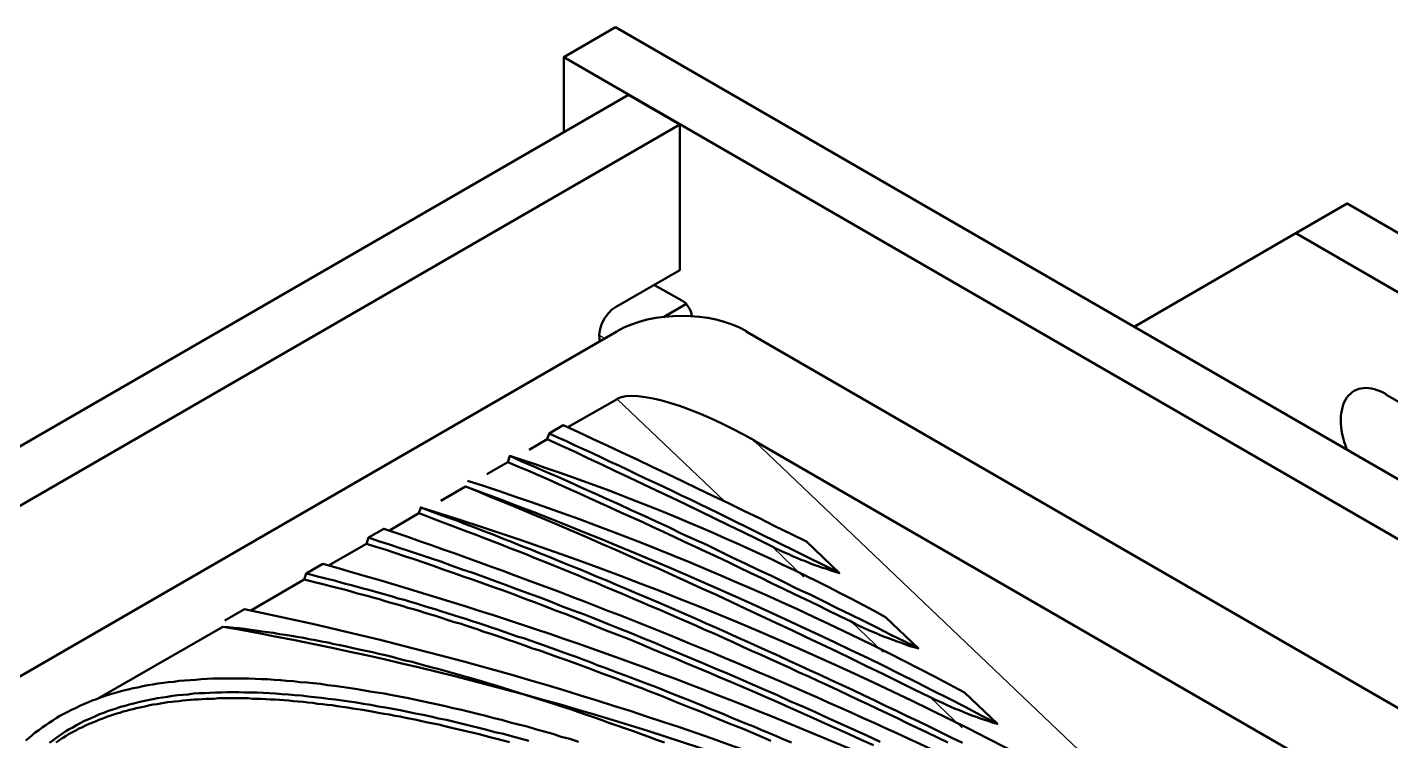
# Model space of a CAD drawing. Header units: inches. Extents: x 15 to 2770, y 903 to 4091.
# Drawn here: x 2369.8 to 2584.2, y 3733.4 to 3845.4 of the extents above; entities that cross this region are included whole.
import ezdxf

# ---------------------------------------------------------------- set-up
doc = ezdxf.new("R2010")
doc.units = ezdxf.units.IN
doc.header["$MEASUREMENT"] = 0

msp = doc.modelspace()

# ---------------------------------------------------------------- linework, layer by layer
at = {"lineweight": 50}
for points in [[(2761.5, 3672.73), (2462.29, 3845.45), (2454.2, 3840.76), (2753.35, 3668.04)], [(2454.2, 3829.02), (2454.2, 3840.76)], [(2472.45, 3830.18), (2250.58, 3702.05), (2242.43, 3706.74), (2464.36, 3834.86), (2472.45, 3830.18), (2472.45, 3807.3), (2462.29, 3801.46)], [(2654.6, 3763.74), (2569.25, 3813.08), (2577.34, 3817.77), (2662.7, 3768.49)], [(2543.82, 3798.36), (2569.25, 3813.08)], [(2472.76, 3802.5), (2468.44, 3804.93)], [(2469.84, 3799.88), (2473.37, 3801.95)], [(2462.54, 3797.63), (2273.76, 3688.67)], [(2712.1, 3665.31), (2482.86, 3797.63)], [(2640.37, 3754.92), (2583.42, 3787.77)], [(2454.81, 3782.6), (2462.6, 3787.04)], [(2497.52, 3759.67), (2492.35, 3764.66), (2489.85, 3765.87), (2487.36, 3767.09), (2484.93, 3768.31), (2482.49, 3769.46), (2480.06, 3770.68), (2477.63, 3771.83), (2475.19, 3772.99), (2472.82, 3774.15), (2470.45, 3775.3), (2468.07, 3776.4), (2465.7, 3777.55), (2463.33, 3778.65), (2461.02, 3779.74), (2458.71, 3780.78), (2456.39, 3781.87), (2454.08, 3782.91), (2451.89, 3781.63)], [(2448.73, 3779.07), (2451.59, 3780.72)], [(2484.07, 3780.53), (2697.86, 3657.09)], [(2442.1, 3775.24), (2445.38, 3777.13)], [(2426.77, 3766.36), (2431.39, 3769.1)], [(2514.55, 3733.08), (2512.91, 3733.87), (2511.33, 3734.66), (2509.75, 3735.39), (2508.17, 3736.12), (2506.65, 3736.91), (2505.06, 3737.64), (2503.48, 3738.37), (2501.96, 3739.1), (2500.38, 3739.83), (2498.86, 3740.56), (2497.34, 3741.29), (2495.76, 3742.02), (2494.23, 3742.69), (2492.71, 3743.42), (2491.19, 3744.09), (2489.73, 3744.82), (2488.21, 3745.49), (2486.69, 3746.16), (2485.23, 3746.83), (2483.71, 3747.5), (2482.25, 3748.17), (2480.79, 3748.84), (2479.27, 3749.51), (2477.81, 3750.18), (2476.35, 3750.78), (2474.95, 3751.45), (2473.49, 3752.06), (2472.03, 3752.73), (2470.57, 3753.34), (2469.17, 3753.95), (2467.71, 3754.56), (2466.31, 3755.16), (2464.91, 3755.77), (2463.51, 3756.38), (2462.11, 3756.93), (2460.71, 3757.54), (2459.31, 3758.15), (2457.91, 3758.69), (2456.52, 3759.3), (2455.18, 3759.85), (2453.78, 3760.4), (2452.44, 3760.94), (2451.04, 3761.49), (2449.7, 3762.04), (2448.36, 3762.59), (2447.02, 3763.13), (2445.69, 3763.62), (2444.35, 3764.17), (2443.07, 3764.66), (2441.73, 3765.2), (2440.39, 3765.69), (2439.12, 3766.18), (2437.84, 3766.66), (2436.5, 3767.15), (2435.22, 3767.64), (2433.94, 3768.12), (2432.67, 3768.61), (2431.39, 3769.1), (2431.69, 3770.01), (2433.09, 3769.46), (2434.49, 3768.97), (2435.95, 3768.43), (2437.35, 3767.94), (2438.75, 3767.39), (2440.21, 3766.85), (2441.61, 3766.3), (2443.07, 3765.75), (2444.53, 3765.14), (2445.99, 3764.59), (2447.45, 3763.99), (2448.91, 3763.44), (2450.37, 3762.83), (2451.89, 3762.22), (2453.35, 3761.61), (2454.87, 3761), (2456.39, 3760.4), (2457.91, 3759.79), (2459.44, 3759.12), (2460.96, 3758.51), (2462.48, 3757.84), (2464, 3757.23), (2465.58, 3756.56), (2467.1, 3755.89), (2468.68, 3755.23), (2470.26, 3754.56), (2471.85, 3753.89), (2473.43, 3753.16), (2475.01, 3752.49), (2476.59, 3751.76), (2478.17, 3751.09), (2479.82, 3750.36), (2481.4, 3749.63), (2483.04, 3748.9), (2484.68, 3748.17), (2486.33, 3747.44), (2487.97, 3746.71), (2489.61, 3745.92), (2491.25, 3745.19), (2492.9, 3744.4), (2494.6, 3743.67), (2496.24, 3742.88), (2497.95, 3742.08), (2499.65, 3741.29), (2501.29, 3740.5), (2503, 3739.71), (2504.76, 3738.86), (2506.46, 3738.07), (2508.17, 3737.22), (2509.87, 3736.43), (2511.63, 3735.57), (2513.4, 3734.72), (2515.1, 3733.87), (2516.87, 3733.02)], [(2417.21, 3760.88), (2423.18, 3764.29)], [(2502.87, 3732.65), (2500.93, 3733.51), (2499.04, 3734.36), (2497.16, 3735.21), (2495.27, 3736.06), (2493.44, 3736.91), (2491.56, 3737.76), (2489.67, 3738.56), (2487.85, 3739.41), (2486.02, 3740.2), (2484.2, 3740.99), (2482.37, 3741.78), (2480.55, 3742.57), (2478.78, 3743.3), (2476.96, 3744.09), (2475.19, 3744.82), (2473.43, 3745.55), (2471.66, 3746.34), (2469.9, 3747.01), (2468.14, 3747.74), (2466.43, 3748.47), (2464.73, 3749.2), (2462.96, 3749.87), (2461.26, 3750.54), (2459.56, 3751.21), (2457.91, 3751.88), (2456.21, 3752.55), (2454.57, 3753.22), (2452.86, 3753.83), (2451.22, 3754.5), (2449.58, 3755.1), (2447.94, 3755.71), (2446.36, 3756.32), (2444.71, 3756.93), (2443.13, 3757.48), (2441.55, 3758.08), (2439.97, 3758.63), (2438.39, 3759.18), (2436.8, 3759.73), (2435.22, 3760.27), (2433.7, 3760.82), (2432.18, 3761.37), (2430.66, 3761.86), (2429.14, 3762.34), (2427.62, 3762.89), (2426.1, 3763.38), (2424.64, 3763.8), (2423.18, 3764.29), (2423.48, 3765.26), (2425.06, 3764.72), (2426.64, 3764.23), (2428.29, 3763.68), (2429.93, 3763.13), (2431.51, 3762.59), (2433.21, 3762.04), (2434.86, 3761.49), (2436.5, 3760.88), (2438.2, 3760.27), (2439.91, 3759.73), (2441.61, 3759.12), (2443.31, 3758.45), (2445.02, 3757.84), (2446.78, 3757.17), (2448.55, 3756.56), (2450.31, 3755.89), (2452.07, 3755.23), (2453.84, 3754.5), (2455.66, 3753.83), (2457.43, 3753.16), (2459.25, 3752.43), (2461.08, 3751.7), (2462.9, 3750.97), (2464.79, 3750.24), (2466.61, 3749.45), (2468.5, 3748.72), (2470.39, 3747.92), (2472.27, 3747.13), (2474.16, 3746.34), (2476.04, 3745.55), (2477.99, 3744.7), (2479.94, 3743.91), (2481.88, 3743.06), (2483.83, 3742.21), (2485.78, 3741.35), (2487.79, 3740.5), (2489.73, 3739.59), (2491.74, 3738.74), (2493.75, 3737.83), (2495.76, 3736.91), (2497.76, 3736), (2499.83, 3735.09), (2501.84, 3734.18), (2503.91, 3733.2)], [(2486.75, 3733.32), (2484.56, 3734.3), (2482.37, 3735.21), (2480.18, 3736.06), (2478.05, 3736.97), (2475.92, 3737.83), (2473.73, 3738.68), (2471.66, 3739.53), (2469.53, 3740.38), (2467.47, 3741.17), (2466.43, 3741.6), (2465.4, 3741.96), (2464.36, 3742.39), (2463.33, 3742.75), (2462.29, 3743.18), (2461.26, 3743.54), (2460.23, 3743.91), (2459.25, 3744.27), (2458.22, 3744.7), (2457.25, 3745.07), (2456.21, 3745.43), (2455.24, 3745.8), (2454.2, 3746.16), (2453.23, 3746.46), (2452.26, 3746.83), (2451.28, 3747.19), (2450.25, 3747.56), (2449.28, 3747.86), (2448.3, 3748.23), (2447.33, 3748.59), (2446.42, 3748.9), (2445.44, 3749.2), (2444.47, 3749.57), (2443.5, 3749.87), (2442.58, 3750.18), (2441.61, 3750.48), (2440.7, 3750.84), (2439.72, 3751.15), (2438.81, 3751.45), (2437.9, 3751.76), (2436.93, 3752), (2436.01, 3752.31), (2435.1, 3752.61), (2434.19, 3752.91), (2433.27, 3753.16), (2432.36, 3753.46), (2431.45, 3753.77), (2430.54, 3754.01), (2429.69, 3754.25), (2428.77, 3754.56), (2427.86, 3754.8), (2427.01, 3755.04), (2426.1, 3755.29), (2425.24, 3755.59), (2424.39, 3755.83), (2423.48, 3756.08), (2422.63, 3756.26), (2421.78, 3756.5), (2420.92, 3756.75), (2420.07, 3756.99), (2419.22, 3757.23), (2418.37, 3757.42), (2417.52, 3757.66), (2416.73, 3757.84), (2415.88, 3758.08), (2415.02, 3758.27), (2414.23, 3758.45), (2413.38, 3758.69), (2413.68, 3759.61), (2414.6, 3759.42), (2415.45, 3759.18), (2416.36, 3758.94), (2417.21, 3758.75), (2418.13, 3758.51), (2418.98, 3758.27), (2419.89, 3758.02), (2420.8, 3757.78), (2421.72, 3757.54), (2422.63, 3757.29), (2423.54, 3757.05), (2424.45, 3756.81), (2425.37, 3756.56), (2426.34, 3756.26), (2427.25, 3756.02), (2428.16, 3755.71), (2429.14, 3755.47), (2430.11, 3755.16), (2431.02, 3754.92), (2432, 3754.62), (2432.97, 3754.31), (2433.94, 3754.01), (2434.86, 3753.7), (2435.83, 3753.4), (2436.86, 3753.1), (2437.84, 3752.79), (2438.81, 3752.49), (2439.78, 3752.12), (2440.82, 3751.82), (2441.79, 3751.51), (2442.83, 3751.15), (2443.8, 3750.84), (2444.83, 3750.48), (2445.87, 3750.11), (2446.84, 3749.75), (2447.88, 3749.45), (2448.91, 3749.08), (2449.94, 3748.72), (2450.98, 3748.35), (2452.01, 3747.99), (2453.05, 3747.62), (2454.14, 3747.19), (2455.18, 3746.83), (2456.27, 3746.46), (2457.31, 3746.04), (2458.4, 3745.67), (2459.44, 3745.25), (2460.53, 3744.88), (2461.63, 3744.46), (2462.66, 3744.03), (2463.75, 3743.67), (2464.85, 3743.24), (2465.95, 3742.81), (2467.04, 3742.39), (2468.2, 3741.96), (2469.29, 3741.54), (2470.39, 3741.11), (2471.54, 3740.62), (2472.64, 3740.2), (2473.73, 3739.77), (2474.89, 3739.29), (2476.04, 3738.86), (2477.14, 3738.37), (2478.3, 3737.95), (2479.45, 3737.46), (2480.61, 3736.97), (2481.76, 3736.49), (2482.92, 3736), (2484.07, 3735.57), (2485.23, 3735.09), (2486.39, 3734.6), (2487.6, 3734.05), (2488.76, 3733.57), (2489.98, 3733.08)], [(2405.11, 3753.89), (2413.38, 3758.69)], [(2470.02, 3733.08), (2468.74, 3733.51), (2467.53, 3733.99), (2466.25, 3734.42), (2464.97, 3734.91), (2463.75, 3735.33), (2462.54, 3735.76), (2461.26, 3736.18), (2460.04, 3736.61), (2458.83, 3737.03), (2457.61, 3737.46), (2456.39, 3737.89), (2455.24, 3738.31), (2454.02, 3738.68), (2452.8, 3739.1), (2451.65, 3739.47), (2450.43, 3739.83), (2449.28, 3740.2), (2448.12, 3740.56), (2446.96, 3740.93), (2445.81, 3741.29), (2444.65, 3741.66), (2443.5, 3742.02), (2442.4, 3742.33), (2441.24, 3742.69), (2440.15, 3743), (2438.99, 3743.36), (2437.9, 3743.67), (2436.8, 3743.97), (2435.71, 3744.27), (2434.61, 3744.58), (2433.52, 3744.88), (2432.48, 3745.13), (2431.39, 3745.43), (2430.35, 3745.73), (2429.26, 3745.98), (2428.23, 3746.22), (2427.19, 3746.53), (2426.16, 3746.77), (2425.12, 3747.01), (2424.09, 3747.26), (2423.05, 3747.5), (2422.02, 3747.68), (2421.05, 3747.92), (2420.01, 3748.17), (2419.04, 3748.35), (2418.07, 3748.53), (2417.09, 3748.78), (2416.12, 3748.96), (2415.15, 3749.14), (2414.17, 3749.32), (2413.26, 3749.51), (2412.29, 3749.69), (2411.37, 3749.81), (2410.4, 3749.99), (2409.49, 3750.11), (2408.57, 3750.3), (2407.66, 3750.42), (2406.75, 3750.54), (2405.84, 3750.66), (2404.99, 3750.78), (2404.07, 3750.91), (2403.22, 3751.03), (2402.31, 3751.09), (2401.46, 3751.21), (2400.6, 3751.27), (2381.14, 3740.08)], [(2369.64, 3733.38), (2370.12, 3733.81), (2370.61, 3734.24), (2371.1, 3734.66), (2371.65, 3735.03), (2372.19, 3735.45), (2372.74, 3735.82), (2373.29, 3736.18), (2373.84, 3736.55), (2374.38, 3736.91), (2374.99, 3737.28), (2375.6, 3737.58), (2376.21, 3737.89), (2376.82, 3738.19), (2377.43, 3738.49), (2378.03, 3738.8), (2378.7, 3739.1), (2379.37, 3739.35), (2380.04, 3739.65), (2380.71, 3739.89), (2381.38, 3740.14), (2382.11, 3740.38), (2382.78, 3740.62), (2383.51, 3740.81), (2384.24, 3741.05), (2384.97, 3741.23), (2385.7, 3741.42), (2386.49, 3741.6), (2387.22, 3741.72), (2388.01, 3741.9), (2388.8, 3742.08), (2389.59, 3742.21), (2390.38, 3742.33), (2391.24, 3742.45), (2392.03, 3742.57), (2392.88, 3742.63), (2393.73, 3742.75), (2394.58, 3742.81), (2395.43, 3742.88), (2396.35, 3742.94), (2397.2, 3743), (2398.11, 3743.06), (2399.02, 3743.12), (2399.94, 3743.12), (2400.85, 3743.12), (2401.82, 3743.12), (2402.73, 3743.12), (2403.71, 3743.12), (2404.68, 3743.12), (2405.65, 3743.06), (2406.63, 3743), (2407.6, 3743), (2408.64, 3742.94), (2409.67, 3742.88), (2410.64, 3742.75), (2411.68, 3742.69), (2412.71, 3742.57), (2413.81, 3742.51), (2414.84, 3742.39), (2415.94, 3742.27), (2417.03, 3742.08), (2418.13, 3741.96), (2419.22, 3741.84), (2420.32, 3741.66), (2421.41, 3741.48), (2422.57, 3741.29), (2423.72, 3741.11), (2424.82, 3740.93), (2425.97, 3740.75), (2427.19, 3740.5), (2428.35, 3740.32), (2429.5, 3740.08), (2430.72, 3739.83), (2431.94, 3739.59), (2433.15, 3739.29), (2434.37, 3739.04), (2435.59, 3738.8), (2436.8, 3738.49), (2438.08, 3738.19), (2439.36, 3737.89), (2440.64, 3737.58), (2441.91, 3737.28), (2443.19, 3736.91), (2444.47, 3736.61), (2445.75, 3736.24), (2447.09, 3735.88), (2448.42, 3735.57), (2449.76, 3735.15), (2451.1, 3734.78), (2452.44, 3734.42), (2453.78, 3733.99), (2455.12, 3733.63), (2456.52, 3733.2)], [(2373.35, 3733.02), (2373.84, 3733.38), (2374.32, 3733.75), (2374.87, 3734.11), (2375.36, 3734.48), (2375.9, 3734.84), (2376.45, 3735.15), (2377, 3735.45), (2377.61, 3735.82), (2378.16, 3736.12), (2378.76, 3736.43), (2379.37, 3736.67), (2379.98, 3736.97), (2380.59, 3737.22), (2381.2, 3737.52), (2381.87, 3737.76), (2382.47, 3738.01), (2383.14, 3738.19), (2383.81, 3738.43), (2384.48, 3738.68), (2385.21, 3738.86), (2385.88, 3739.04), (2386.61, 3739.22), (2387.34, 3739.41), (2388.07, 3739.59), (2388.8, 3739.71), (2389.59, 3739.89), (2390.32, 3740.02), (2391.11, 3740.14), (2391.9, 3740.26), (2392.7, 3740.38), (2393.49, 3740.5), (2394.34, 3740.56), (2395.13, 3740.62), (2395.98, 3740.75), (2396.83, 3740.81), (2397.68, 3740.81), (2398.54, 3740.87), (2399.45, 3740.93), (2400.36, 3740.93), (2401.27, 3740.99), (2402.19, 3740.99), (2403.1, 3740.99), (2404.01, 3740.93), (2404.99, 3740.93), (2405.96, 3740.93), (2406.93, 3740.87), (2407.91, 3740.81), (2408.88, 3740.75), (2409.85, 3740.68), (2410.89, 3740.62), (2411.92, 3740.5), (2412.95, 3740.44), (2413.99, 3740.32), (2415.02, 3740.2), (2416.12, 3740.08), (2417.15, 3739.95), (2418.25, 3739.83), (2419.34, 3739.65), (2420.44, 3739.53), (2421.59, 3739.35), (2422.69, 3739.16), (2423.84, 3738.98), (2425, 3738.74), (2426.16, 3738.56), (2427.31, 3738.37), (2428.47, 3738.13), (2429.69, 3737.89), (2430.84, 3737.64), (2432.06, 3737.4), (2433.27, 3737.16), (2434.49, 3736.85), (2435.77, 3736.61), (2436.99, 3736.3), (2438.26, 3736), (2439.54, 3735.7), (2440.82, 3735.39), (2442.1, 3735.09), (2443.37, 3734.72), (2444.71, 3734.42), (2445.99, 3734.05), (2447.33, 3733.69), (2448.67, 3733.32)], [(2445.63, 3733.14), (2444.65, 3733.38), (2443.68, 3733.63), (2442.77, 3733.87), (2441.85, 3734.11), (2440.88, 3734.36), (2439.97, 3734.6), (2439.05, 3734.78), (2438.14, 3735.03), (2437.23, 3735.21), (2436.32, 3735.45), (2435.47, 3735.64), (2434.55, 3735.88), (2433.64, 3736.06), (2432.79, 3736.24), (2431.88, 3736.43), (2431.02, 3736.61), (2430.17, 3736.79), (2429.32, 3736.97), (2428.47, 3737.16), (2427.62, 3737.28), (2426.77, 3737.46), (2425.91, 3737.58), (2425.06, 3737.76), (2424.27, 3737.89), (2423.42, 3738.07), (2422.57, 3738.19), (2421.78, 3738.31), (2420.99, 3738.43), (2420.19, 3738.56), (2419.34, 3738.68), (2418.55, 3738.8), (2417.76, 3738.92), (2417.03, 3738.98), (2416.24, 3739.1), (2415.45, 3739.16), (2414.72, 3739.29), (2413.93, 3739.35), (2413.2, 3739.47), (2412.41, 3739.53), (2411.68, 3739.59), (2410.95, 3739.65), (2410.22, 3739.71), (2409.49, 3739.77), (2408.76, 3739.83), (2408.03, 3739.83), (2407.36, 3739.89), (2406.63, 3739.95), (2405.9, 3739.95), (2405.23, 3739.95), (2404.56, 3740.02), (2403.83, 3740.02), (2403.16, 3740.02), (2402.49, 3740.02), (2401.82, 3740.02), (2401.15, 3740.02), (2400.54, 3740.02), (2399.87, 3740.02), (2399.21, 3739.95), (2398.6, 3739.95), (2397.93, 3739.95), (2397.32, 3739.89), (2396.71, 3739.83), (2396.1, 3739.83), (2395.49, 3739.77), (2394.89, 3739.71), (2394.28, 3739.65), (2393.67, 3739.59), (2393.06, 3739.53), (2392.51, 3739.47), (2391.9, 3739.41), (2391.36, 3739.29), (2390.81, 3739.22), (2390.26, 3739.1), (2389.65, 3739.04), (2389.11, 3738.92), (2388.56, 3738.8), (2388.07, 3738.68), (2387.52, 3738.56), (2386.98, 3738.49), (2386.49, 3738.31), (2385.94, 3738.19), (2385.46, 3738.07), (2384.91, 3737.95), (2384.42, 3737.76), (2383.94, 3737.64), (2383.45, 3737.46), (2382.96, 3737.34), (2382.47, 3737.16), (2381.99, 3736.97), (2381.56, 3736.79), (2381.08, 3736.61), (2380.65, 3736.43), (2380.16, 3736.24), (2379.74, 3736.06), (2379.31, 3735.88), (2378.89, 3735.7), (2378.4, 3735.45), (2377.97, 3735.27), (2377.61, 3735.03), (2377.18, 3734.78), (2376.76, 3734.6), (2376.33, 3734.36), (2375.97, 3734.11), (2375.54, 3733.87), (2375.17, 3733.63), (2374.81, 3733.38), (2374.38, 3733.08)]]:
    msp.add_lwpolyline(points, dxfattribs=at)
at = {"lineweight": 25}
for points in [[(2460.65, 3796.53), (2459.8, 3797.02)], [(2462.6, 3787.04), (2479.51, 3770.92)], [(2587.44, 3682.04), (2484.07, 3780.53)], [(2486.93, 3763.86), (2491.92, 3759.06)], [(2499.35, 3752.06), (2504.39, 3747.26)], [(2511.76, 3740.2), (2516.81, 3735.39)]]:
    msp.add_lwpolyline(points, dxfattribs=at)
at = {"lineweight": 50}
msp.add_lwpolyline([(2451.59, 3780.72), (2451.89, 3781.63), (2453.23, 3781.02), (2454.63, 3780.41), (2455.97, 3779.74), (2457.37, 3779.13), (2458.71, 3778.53), (2460.1, 3777.86), (2461.5, 3777.19), (2462.84, 3776.58), (2464.24, 3775.91), (2465.64, 3775.24), (2467.04, 3774.57), (2468.44, 3773.9), (2469.9, 3773.23), (2471.3, 3772.56), (2472.7, 3771.9), (2474.1, 3771.23), (2475.56, 3770.5), (2476.96, 3769.83), (2478.42, 3769.16), (2479.88, 3768.43), (2481.34, 3767.7), (2482.74, 3767.03), (2484.2, 3766.3), (2485.66, 3765.57), (2487.12, 3764.84), (2488.58, 3764.11), (2490.1, 3763.38), (2491.56, 3762.65), (2493.02, 3761.92), (2494.54, 3761.19), (2496, 3760.46), (2497.52, 3759.67), (2496.85, 3759.91), (2496.18, 3760.09), (2495.51, 3760.34), (2494.84, 3760.52), (2494.17, 3760.76), (2493.5, 3761), (2492.84, 3761.25), (2492.17, 3761.55), (2491.5, 3761.8), (2490.83, 3762.1), (2490.16, 3762.34), (2489.55, 3762.65), (2488.88, 3762.95), (2488.21, 3763.26), (2487.54, 3763.56), (2486.93, 3763.86), (2484.62, 3765.02), (2482.37, 3766.12), (2480.06, 3767.21), (2477.81, 3768.31), (2475.56, 3769.4), (2473.31, 3770.5), (2471.12, 3771.59), (2468.87, 3772.63), (2466.68, 3773.66), (2464.48, 3774.69), (2462.29, 3775.73), (2460.17, 3776.76), (2457.98, 3777.74), (2455.85, 3778.77), (2453.72, 3779.74)], close=True, dxfattribs=at)
for points in [[(2445.69, 3778.1, -0.046124), (2504.76, 3752.79), (2509.93, 3747.86), (2509.26, 3748.05), (2508.59, 3748.23), (2507.92, 3748.47), (2507.25, 3748.72), (2506.59, 3748.96), (2505.92, 3749.2), (2505.25, 3749.45), (2504.58, 3749.69), (2503.91, 3749.93), (2503.3, 3750.24), (2502.63, 3750.54), (2501.96, 3750.78), (2501.29, 3751.09), (2500.62, 3751.39), (2500.01, 3751.7), (2499.35, 3752.06), (2497.58, 3752.91), (2495.76, 3753.83), (2493.99, 3754.68), (2492.23, 3755.53), (2490.46, 3756.38), (2488.7, 3757.23), (2486.93, 3758.08), (2485.23, 3758.94), (2483.47, 3759.73), (2481.76, 3760.58), (2480.06, 3761.43), (2478.3, 3762.22), (2476.59, 3763.01), (2474.89, 3763.8), (2473.18, 3764.59), (2471.54, 3765.39), (2469.84, 3766.18), (2468.14, 3766.97), (2466.49, 3767.76), (2464.85, 3768.49), (2463.15, 3769.22), (2461.5, 3770.01), (2459.86, 3770.74), (2458.22, 3771.47), (2456.64, 3772.2), (2454.99, 3772.93), (2453.35, 3773.66), (2451.77, 3774.39), (2450.19, 3775.06), (2448.55, 3775.79), (2446.96, 3776.46), (2445.38, 3777.13), (2445.69, 3778.1), (2447.57, 3777.25), (2449.46, 3776.46), (2451.34, 3775.61), (2453.23, 3774.82), (2455.12, 3773.96), (2457, 3773.11), (2458.95, 3772.26), (2460.9, 3771.35), (2462.84, 3770.5), (2464.79, 3769.58), (2466.74, 3768.73), (2468.68, 3767.82), (2470.69, 3766.91), (2472.64, 3765.93), (2474.64, 3765.02), (2476.65, 3764.11), (2478.66, 3763.13), (2480.67, 3762.16), (2482.68, 3761.19), (2484.74, 3760.21), (2486.81, 3759.24), (2488.82, 3758.27), (2490.89, 3757.23), (2493.02, 3756.26), (2495.09, 3755.23), (2497.16, 3754.19), (2499.28, 3753.16), (2501.41, 3752.12), (2503.48, 3751.09), (2505.61, 3749.99), (2507.8, 3748.96), (2509.93, 3747.86)], [(2439.05, 3774.21, -0.045195), (2517.17, 3740.93), (2522.34, 3736), (2521.67, 3736.18), (2521, 3736.43), (2520.33, 3736.61), (2519.67, 3736.85), (2519, 3737.1), (2518.33, 3737.34), (2517.72, 3737.58), (2517.05, 3737.83), (2516.38, 3738.13), (2515.71, 3738.37), (2515.04, 3738.68), (2514.37, 3738.98), (2513.7, 3739.29), (2513.09, 3739.59), (2512.43, 3739.89), (2511.76, 3740.2), (2509.26, 3741.42), (2506.83, 3742.63), (2504.33, 3743.85), (2501.9, 3745), (2499.47, 3746.22), (2497.09, 3747.38), (2494.66, 3748.53), (2492.29, 3749.63), (2489.92, 3750.78), (2487.54, 3751.88), (2485.17, 3752.97), (2482.8, 3754.07), (2480.49, 3755.16), (2478.17, 3756.26), (2475.86, 3757.29), (2473.61, 3758.33), (2471.3, 3759.36), (2469.05, 3760.4), (2466.8, 3761.37), (2464.55, 3762.34), (2462.36, 3763.32), (2460.1, 3764.29), (2457.91, 3765.26), (2455.72, 3766.24), (2453.53, 3767.15), (2451.4, 3768.06), (2449.28, 3768.97), (2447.15, 3769.83), (2445.02, 3770.74), (2442.89, 3771.59), (2440.82, 3772.44), (2438.75, 3773.29), (2434.86, 3771.04)], [(2431.69, 3770.01, -0.047877), (2529.58, 3729.13)], [(2423.48, 3765.26), (2425.91, 3766.66, -0.036748), (2542.05, 3717.26)], [(2413.68, 3759.61), (2416.3, 3761.13, -0.055863), (2554.46, 3705.46)], [(2400.91, 3752.24), (2404.01, 3754.01, -0.076059), (2566.88, 3693.6)]]:
    msp.add_lwpolyline(points, format="xyb", dxfattribs=at)
for centre, radius, start, end in [((2197.26, 3119.69), 696.79, 62.19028, 69.72234), ((2309.83, 3236.63), 522.58, 59.8833, 79.9972)]:
    msp.add_arc(centre, radius, start, end, dxfattribs=at)
for points in [[(2474.31, 3800.08), (2474.22, 3801.02), (2473.57, 3802.08), (2472.79, 3802.53)], [(2462.32, 3801.47), (2461.48, 3800.99), (2460.7, 3800.07), (2460.22, 3799.01)], [(2482.9, 3797.69), (2477.28, 3800.93), (2468.17, 3800.93), (2462.55, 3797.69)], [(2460.22, 3799.01), (2459.74, 3797.94), (2459.63, 3796.86), (2459.91, 3796.12)], [(2484.14, 3780.52), (2475.05, 3785.77), (2465.4, 3788.71), (2462.59, 3787.09)], [(2577.3, 3787.28), (2576.03, 3785.49), (2576.01, 3782.39), (2577.26, 3779.12)], [(2583.45, 3787.81), (2580.92, 3789.27), (2578.58, 3789.07), (2577.3, 3787.28)]]:
    msp.add_open_spline(points, degree=3, dxfattribs=at)

doc.saveas('drawing.dxf')
